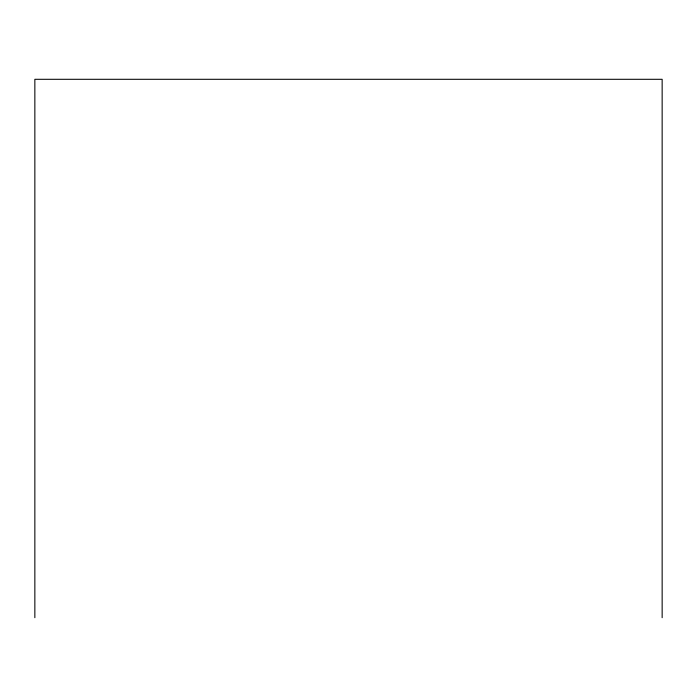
<?xml version="1.0" encoding="UTF-8"?>
<svg xmlns="http://www.w3.org/2000/svg" width="697" height="697" viewBox="0 0 697 697"><rect width="100%" height="100%" fill="white"/><g stroke="black" fill="none" stroke-linecap="round" stroke-linejoin="round"><path stroke-width="1.05" d="M662.15 617.699L662.15 79.301L34.85 79.301L34.85 617.699"/></g></svg>
